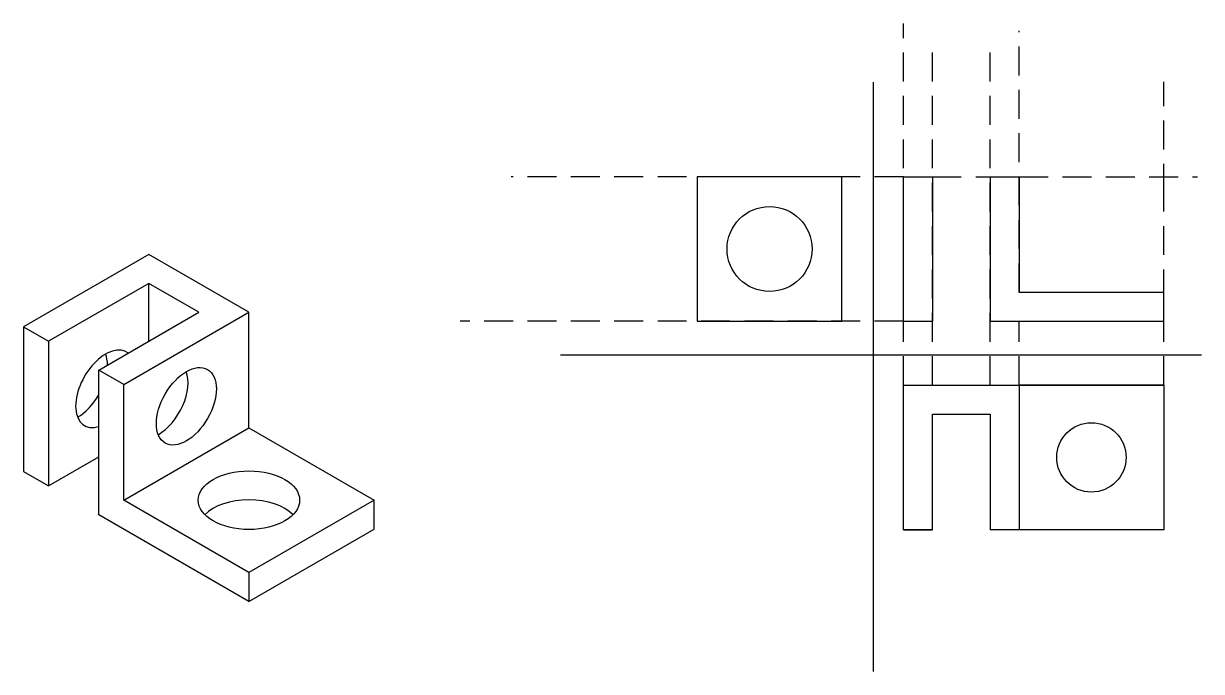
# Model space of a CAD drawing. Header units: inches. Extents: x 15 to 219, y 19 to 131.
import ezdxf

# ---------------------------------------------------------------- set-up
doc = ezdxf.new("R2010")
doc.units = ezdxf.units.IN
doc.header["$LTSCALE"] = 20
doc.header["$MEASUREMENT"] = 0
doc.linetypes.add('DASHED2', pattern=[0.375, 0.25, -0.125])
doc.layers.add('size', color=50, linetype='DASHED2')

msp = doc.modelspace()

# ---------------------------------------------------------------- linework, layer by layer
for p, q in [((162.16, 120.64), (162.16, 18.73)), ((156.76, 104.28), (131.76, 104.28)), ((131.76, 104.28), (131.76, 79.28)), ((156.76, 79.28), (156.76, 104.28)), ((167.41, 79.28), (167.41, 104.28)), ((167.41, 104.28), (172.41, 104.28)), ((172.41, 104.28), (172.41, 79.28)), ((182.41, 104.28), (182.41, 79.28)), ((182.41, 104.28), (187.41, 104.28)), ((187.41, 104.28), (187.41, 84.28)), ((36.92, 90.83), (15.27, 78.33)), ((54.24, 80.83), (36.92, 90.83)), ((36.92, 85.83), (19.6, 75.83)), ((45.58, 80.83), (36.92, 85.83)), ((36.92, 75.83), (36.92, 85.83)), ((212.41, 84.28), (187.41, 84.28)), ((212.41, 79.28), (212.41, 84.28)), ((28.26, 70.83), (45.58, 80.83)), ((32.59, 68.33), (54.24, 80.83)), ((54.24, 60.83), (54.24, 80.83)), ((15.27, 78.33), (15.27, 53.33)), ((15.27, 78.33), (19.6, 75.83)), ((131.76, 79.28), (156.76, 79.28)), ((167.41, 79.28), (172.41, 79.28)), ((182.41, 79.28), (212.41, 79.28)), ((19.6, 75.83), (19.6, 50.83)), ((108.11, 73.48), (218.93, 73.48)), ((28.26, 45.83), (28.26, 70.83)), ((32.59, 68.33), (28.26, 70.83)), ((32.59, 48.33), (32.59, 68.33)), ((167.41, 68.24), (212.41, 68.24)), ((167.41, 43.24), (167.41, 68.24)), ((167.41, 68.24), (187.41, 68.24)), ((187.41, 68.24), (187.41, 43.24)), ((212.41, 68.24), (187.41, 68.24)), ((187.41, 68.24), (187.41, 43.24)), ((212.41, 68.24), (212.41, 43.24)), ((172.41, 43.24), (172.41, 63.24)), ((172.41, 63.24), (182.41, 63.24)), ((182.41, 63.24), (182.41, 43.24)), ((32.59, 48.33), (54.24, 60.83)), ((54.24, 60.83), (75.89, 48.33)), ((19.6, 50.83), (28.26, 55.83)), ((15.27, 53.33), (19.6, 50.83)), ((54.24, 35.83), (32.59, 48.33)), ((75.89, 48.33), (54.24, 35.83)), ((75.89, 43.33), (75.89, 48.33)), ((54.24, 30.83), (28.26, 45.83)), ((54.24, 30.83), (75.89, 43.33)), ((167.41, 43.24), (172.41, 43.24)), ((172.41, 43.24), (167.41, 43.24)), ((212.41, 43.24), (182.41, 43.24)), ((54.24, 35.83), (54.24, 30.83))]:
    msp.add_line(p, q)
for centre, radius in [((144.26, 91.78), 7.35), ((199.91, 55.74), 6)]:
    msp.add_circle(centre, radius)
for centre, major_axis, start_param, end_param in [((29.47, 67.6), (-3.67, -6.36), 3.069439, 6.83361), ((24.59, 68.67), (-3.67, -6.36), 2.362054, 2.715433), ((38.53, 65.65), (-3.67, -6.36), 0.789158, 2.715433), ((24.59, 68.67), (-3.67, -6.36), 0.789158, 1.570796), ((54.24, 43.33), (-8.77, 0), 3.658187, 5.766591)]:
    msp.add_ellipse(centre, major_axis=major_axis, ratio=0.57735, start_param=start_param, end_param=end_param)
for centre, major_axis in [((43.42, 64.58), (-3.67, -6.36)), ((54.24, 48.33), (-8.77, 0))]:
    msp.add_ellipse(centre, major_axis=major_axis, ratio=0.57735)
at = {"layer": 'size'}
for p, q in [((167.41, 68.24), (167.41, 130.76)), ((187.41, 84.28), (187.41, 129.51)), ((172.41, 68.24), (172.41, 126.8)), ((182.41, 68.24), (182.41, 127.88)), ((212.41, 101.49), (212.41, 120.66)), ((167.41, 104.28), (99.59, 104.28)), ((172.41, 104.28), (182.41, 104.28)), ((187.41, 104.28), (218.23, 104.28)), ((212.41, 68.24), (212.41, 101.49)), ((167.41, 79.28), (90.76, 79.28)), ((187.41, 68.24), (187.41, 79.28))]:
    msp.add_line(p, q, dxfattribs=at)

doc.saveas('drawing.dxf')
